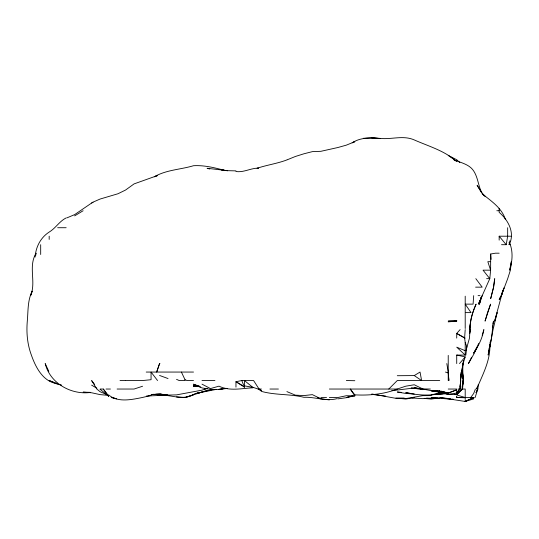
<?xml version="1.0" encoding="UTF-8"?>
<svg xmlns="http://www.w3.org/2000/svg" width="539" height="539" viewBox="0 0 539 539"><rect width="100%" height="100%" fill="white"/><g stroke="black" fill="none" stroke-linecap="round" stroke-linejoin="round"><path stroke-width="0.81" d="M499.168 253.189L495.435 253.189L490.679 254.01L490.618 270.167L489.796 278.663L478.416 304.131L482.183 295.642L479.393 304.131L481.212 297.184L479.393 304.131M477.028 387.494L476.692 389.037C482.607 374.598 490.611 360.429 489.857 344.266L489.641 345.822M460.697 375.144L460.589 377.455L463.095 363.562L465.204 356.966M470.291 327.288C470.069 319.155 472.966 311.488 476.099 304.131C472.474 312.182 470.23 320.772 469.664 329.605L470.614 321.116L469.469 338.094L466.019 350.485M463.432 360.476L460.407 380.547L461.263 372.058L459.969 389.037L456.715 392.749L459.828 389.037M463.035 363.562L462.583 373.601M465.204 329.605L464.605 338.094L465.204 342.454L465.204 355.073L456.715 355.073L456.715 363.562M473.693 295.642L473.087 304.131L465.204 304.131L471.025 312.62L465.864 312.62M456.715 320.665L456.715 321.116L448.226 321.116L456.715 320.665L456.681 321.116L448.226 321.877M460.575 379.005L460.899 375.144M478.295 384.408L477.884 389.037L476.139 392.574M460.07 386.719L460.73 380.547L459.908 389.037L456.715 393.066L448.226 394.366L439.736 391.415L448.226 394.124L435.101 390.472L439.736 391.981L432.783 390.472M465.858 355.073L466.774 346.584L465.204 342.454M462.233 386.719L462.913 380.547L462.314 389.037L456.715 394.561L448.994 394.265M492.916 324.202L493.454 321.116L491.494 338.094L488.145 355.073L490.483 341.248M35.143 257.049C35.756 247.03 40.62 237.551 49.177 232.066C55.611 228.293 59.431 221.206 66.156 217.924M493.535 287.152L494.714 278.663L493.63 287.152L490.679 298.653L493.36 287.92M489.163 348.901L489.399 347.359M462.226 387.494L463.338 380.547L462.388 365.88L462.502 373.601M490.16 342.77L490.416 341.248M501.513 244.699L506.215 244.699L507.657 236.21L507.657 227.721M462.24 387.494L463.432 380.547L462.475 372.058L463.338 380.547L462.516 389.037L456.715 394.629L454.397 394.285M492.376 327.288L492.646 325.745M509.166 244.699L509.84 240.839M469.765 331.916L470.035 330.373M35.675 255.506L36.106 253.189C27.9 266.61 36.47 281.87 30.595 295.642L32.192 291.195C27.496 300.425 28.223 311.084 27.3 321.116C26.303 332.583 27.321 344.232 31.37 355.073C35.655 367.308 43.147 382.124 57.666 383.707L55.349 382.845M489.169 350.444L493.057 329.605L497.14 312.62L494.634 321.116L502.786 291.013L501.371 295.642L503.978 287.92L501.176 295.642L499.168 299.563L501.304 295.642L507.691 278.663L510.399 270.167L511.322 261.678L509.651 270.167C512.461 261.294 513.296 251.174 509.429 242.51M489.803 346.584L490.679 342.413M469.759 333.459L470.662 329.605L469.826 331.916M482.183 335.373L483.867 329.605C482.398 338.155 478.43 346.011 473.693 353.2L477.426 346.584L473.693 354.352L468.431 363.562L471.605 357.195M159.551 363.764L156.66 372.058L159.551 363.562L159.982 363.562M475.418 389.037L473.693 393.457L470.736 397.526M477.669 345.809L478.632 343.498M476.052 392.574L477.743 389.037L475.142 397.526L474.623 397.526M474.057 352.587L477.345 346.584M459.524 363.562L465.204 356.885L456.715 355.073M460.104 329.605L456.715 333.452L456.715 338.094M388.787 389.037L397.283 380.547L439.736 380.547M456.715 394.049L457.88 392.931M430.378 389.037L422.751 388.922L414.262 384.765L405.773 386.18L397.203 389.037L329.363 389.037M414.262 375.582L420.036 372.058L421.606 380.547L414.262 375.582L397.283 375.717M74.645 215.883L83.134 210.736M91.623 203.028L93.079 202.246M465.204 399.547L465.204 401.474L473.693 397.526L473.693 398.907L465.204 401.454L439.831 397.526L447.458 398.409M465.204 401.454L473.693 397.526L465.622 397.526M66.93 217.871L74.645 214.616L92.782 202.246L100.119 199.039L117.96 193.757L125.587 190.024L134.076 183.9L157.361 175.586M287.22 159.793L295.399 156.472L303.888 153.797L312.377 151.634L320.867 151.311L337.845 147.524L346.341 145.146L354.83 141.683L352.162 142.815C360.51 137.351 370.744 137.526 380.298 138.415C391.651 139.628 403.388 135.067 414.262 139.931C427.979 145.975 442.815 150.206 454.633 159.793L448.226 155.461L456.715 159.726L459.807 162.529M206.794 388.464L202.004 390.155L176.529 394.878L168.04 395.094L159.551 394.117L151.061 394.521L154.147 394.272M439.736 391.179L448.226 393.059L456.715 389.838L448.226 393.059L439.736 391.179L448.226 393.463L439.736 391.28M397.283 389.037C384.064 394.245 368.912 395.646 354.83 394.851L350.269 389.037L354.83 395.895L346.341 397.526L350.195 396.441M157.314 175.687L154.329 176.779C166.322 169.778 180.498 169.63 193.514 165.716C204.274 165.096 214.852 167.744 225.161 170.553M185.14 397.526L193.514 394.669C182.728 400.666 170.944 394.622 159.551 395.067L168.04 395.121L146.426 396.024M206.787 388.282L204.564 389.037L207.528 388.302M142.572 386.241L134.076 389.037L117.098 389.037M185.018 397.553L206.632 390.553M352.459 395.855L346.341 397.694L337.845 398.88M162.637 394.252L159.551 395.222L157.233 395.06M286.903 159.921C277.194 163.613 266.832 164.981 257.063 168.283L258.518 168.175M212.696 389.475L194.283 393.888M346.853 397.526L346.341 397.667L346.921 397.526M216.051 389.441L196.6 393.295M223.436 388.417L221.01 389.037L227.471 388.491M195.057 386.18L193.514 386.524L197.368 386.2M196.6 393.409L202.004 392.23L198.143 392.864M337.077 398.638C326.061 401.629 315.046 396.778 303.888 397.29C289.969 393.847 275.288 395.289 261.435 391.375L259.057 389.037L253.593 380.547L241.775 380.547L235.961 381.706L235.961 387.117M225.167 388.309L218.982 389.542L210.493 389.394M433.551 398.045L422.751 398.651L411.877 397.964M448.226 394.009L439.736 393.713L431.24 394.629L439.736 393.665C428.518 396.057 416.883 395.114 405.773 392.608L414.262 394.029L405.773 393.443L397.283 392.008L401.137 392.352M226.649 388.349L218.982 389.198M438.187 398.099L431.24 399.069L425.069 398.503M443.59 393.733L432.015 394.737M432.015 394.683L439.736 393.665M439.736 394.164L442.822 393.78M391.88 390.681L414.262 387.992L422.751 389.037L414.262 387.817L422.623 389.037M148.744 395.666L151.061 395.437L142.215 397.526C131.348 399.689 117.926 402.7 108.608 394.892L108.608 396.461L103.32 389.037L100.119 389.037M159.551 394.46L161.868 394.258M155.69 394.15L161.094 393.82M90.08 392.5C70.899 394.932 49.857 383.047 45.195 363.562L48.8 371.351M258.127 168.141C250.527 168.175 243.729 172.669 235.961 171.517M465.204 338.094L456.715 333.452L464.746 338.094M195.825 386.18L193.514 386.315L199.686 386.409L193.514 384.186L202.004 387.925L210.493 389.367M252.946 387.797C241.613 388.343 229.789 391.408 218.982 386.16L210.493 388.579L202.004 384.166M363.32 138.307L371.809 137.957L380.298 138.53L371.809 137.944M404.23 398.051L395.929 398.011L405.773 399.055L414.262 397.614L411.877 397.587M439.736 390.613L431.24 390.66L422.751 389.077M496.81 210.736L499.168 210.736M57.666 227.721L66.156 227.721M499.168 240.118L499.168 236.21L510.965 236.21M490.679 261.678L487.829 261.678L490.618 270.167L483.038 270.167L489.796 278.663L486.616 278.663M475.614 287.152L482.183 287.152L475.822 278.663M478.073 295.642L480.013 295.642M146.217 372.058L193.514 372.058M120.008 380.547L125.587 380.547M125.944 380.547L142.572 380.547L151.061 379.705L151.061 372.058L157.55 380.547M193.514 380.547L187.033 380.547L185.018 379.712L181.407 372.058M202.004 380.547L214.94 380.547M106.015 389.037L110.421 389.037M244.457 385.877L252.946 387.325L258.154 389.037L261.435 389.037M269.924 389.037L278.414 389.037M448.226 389.037L456.715 389.037M458.116 389.037L465.204 389.037L465.204 398.631M320.867 397.526L326.533 397.526M329.356 397.526L337.845 397.526L346.341 395.72L354.83 395.895L354.83 394.851M424.294 398.368L439.736 398.341L431.24 397.553L453.629 399.466M442.047 392.392L439.736 392.358L431.24 390.465L438.962 391.792M346.341 380.547L354.83 380.709M235.961 170.883L227.471 170.661L207.097 168.283L209.812 169.01M90.08 392.345L83.134 392.163L91.623 392.769L100.119 394.622L108.608 395.397M465.204 397.762L456.776 397.526L456.715 396.468L456.715 397.526L465.204 397.526L456.715 394.932M424.294 398.402L431.24 398.644L426.612 398.085M425.837 395.356L431.24 395.579L422.751 395.66L405.773 398.584L397.283 398.57L371.809 393.975M199.686 386.308L193.514 385.964L199.686 386.497M176.529 396.953L184.978 397.526M454.397 394.265L456.715 394.474M431.24 391.139L438.962 391.853M385.702 396.077L371.809 394.373M422.751 389.657L411.176 387.817M199.686 386.396L193.514 385.607L200.461 386.948M329.356 399.911L320.867 398.813L312.377 394.649L303.888 395.572L295.399 395.161L286.903 391.61M448.994 398.617L450.537 398.86M452.08 399.109L453.629 399.352M221.3 169.731L227.471 170.802M61.527 385.035L57.666 384.3L49.177 380.547L53.806 382.272M221.3 169.839L224.386 170.513M111.209 397.526L116.363 398.82M441.279 391.146L448.226 393.059M445.436 372.058L448.226 372.86L448.893 380.547L448.226 372.058L446.811 363.562M112.267 397.526L116.296 398.759M443.59 392.756L448.226 394.238M159.551 375.461L168.04 378.546M317.552 397.526L320.867 398.826M465.204 350.714L456.715 347.163L465.204 355.073M107.834 395.033L100.119 391.725L96.831 389.037L91.623 380.581L94.689 384.482M176.529 379.335L179.184 380.547L185.018 380.547L185.018 379.712M258.154 389.037L261.435 390.728L259.057 389.037M242.334 385.405L235.961 381.706L244.457 387.211L244.457 380.547L252.946 387.467M91.623 385.156L96.932 388.262M456.715 161.444L453.953 159.793C460.858 162.798 469.328 164.2 473.693 170.991C478.066 177.681 478.248 185.942 481.886 192.982M100.119 389.299L108.608 396.071L103.32 389.037M505.333 219.225C501.6 207.697 491.056 201.027 482.183 193.757L484.446 195.974M485.524 196.728L482.183 193.164L477.109 185.268L481.34 192.342M499.168 236.21L506.215 244.699M241.775 380.547L244.457 387.211M509.045 242.51L509.874 244.699L509.476 243.156L509.139 244.699C515.271 232.983 508.277 220.114 499.168 212.346L499.168 208.303M490.679 254.01L491.157 259.38M462.711 377.455L462.792 379.005L462.745 377.455M462.401 365.88L462.583 372.058M465.204 296.187L465.204 328.514M456.715 390.586L456.715 393.066M456.715 393.227L456.715 394.629M448.226 355.396L448.226 380.547M49.177 236.21L49.177 239.417M40.681 244.699L40.681 254.502M487.519 312.62L485.066 321.116L490.584 304.131L487.519 312.62"/></g></svg>
